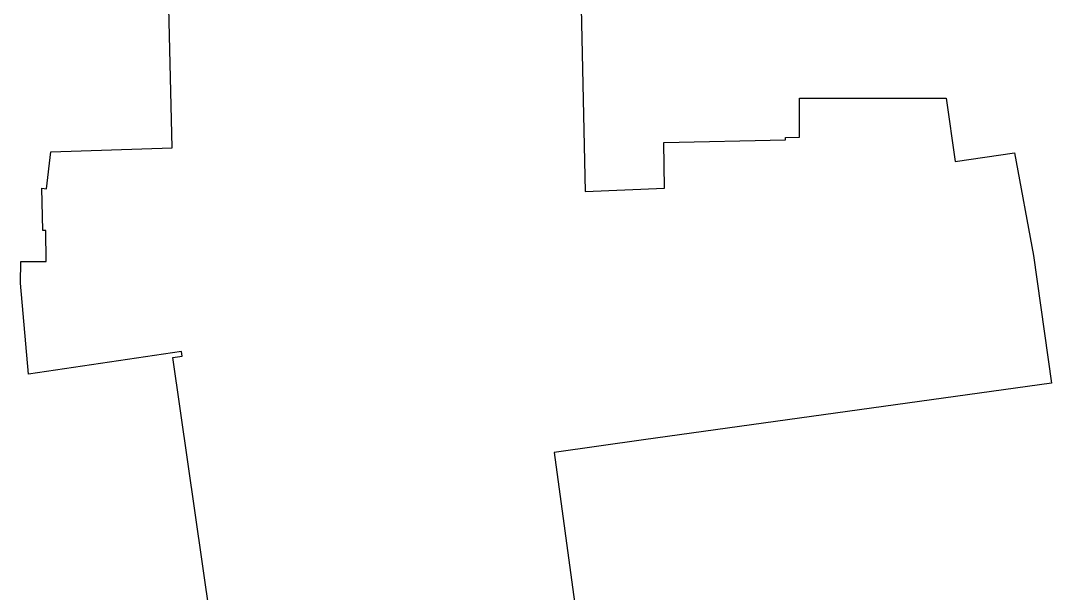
# Model space of a CAD drawing. Header units: metres. Extents: x 17721 to 17912, y 14015 to 15901.
# Drawn here: x 17800.3 to 17911.7, y 14137.8 to 14199.6 of the extents above; entities that cross this region are included whole.
import ezdxf

# ---------------------------------------------------------------- set-up
doc = ezdxf.new("R2010")
doc.units = ezdxf.units.M
doc.layers.add('GC_SITE_BOUNDARY', color=7, linetype='Continuous')
doc.layers.add('GC_TEST_GREEN_ZONE', color=3, linetype='Continuous')

msp = doc.modelspace()

# ---------------------------------------------------------------- linework, layer by layer
at = {"layer": 'GC_SITE_BOUNDARY'}
for points in [[(17860.21, 14230.82), (17861.31, 14181.18), (17869.87, 14181.55), (17869.8, 14186.48), (17882.95, 14186.78), (17882.95, 14187.02), (17884.44, 14187.05), (17884.44, 14191.25), (17900.29, 14191.27), (17901.27, 14184.44), (17907.68, 14185.36), (17909.72, 14174.25), (17911.67, 14160.46), (17867.61, 14154.34), (17857.94, 14153), (17860.26, 14136.06)], [(17820.79, 14135.2), (17816.76, 14163.25), (17817.75, 14163.4), (17817.67, 14163.9), (17801.16, 14161.43), (17800.3, 14171.27), (17800.33, 14173.61), (17803.08, 14173.62), (17803.03, 14176.97), (17802.69, 14176.97), (17802.61, 14181.54), (17803.11, 14181.47), (17803.57, 14185.48), (17816.67, 14185.91), (17815.65, 14229.89)]]:
    msp.add_lwpolyline(points, dxfattribs=at)
at = {"layer": 'GC_TEST_GREEN_ZONE'}
for points in [[(17860.21, 14230.82), (17861.31, 14181.18), (17869.87, 14181.55), (17869.8, 14186.48), (17882.95, 14186.78), (17882.95, 14187.02), (17884.44, 14187.05), (17884.44, 14191.25), (17900.29, 14191.27), (17901.27, 14184.44), (17907.68, 14185.36), (17909.72, 14174.25), (17911.67, 14160.46), (17867.61, 14154.34), (17857.94, 14153), (17860.26, 14136.06)], [(17820.79, 14135.2), (17816.76, 14163.25), (17817.75, 14163.4), (17817.67, 14163.9), (17801.16, 14161.43), (17800.3, 14171.27), (17800.33, 14173.61), (17803.08, 14173.62), (17803.03, 14176.97), (17802.69, 14176.97), (17802.61, 14181.54), (17803.11, 14181.47), (17803.57, 14185.48), (17816.67, 14185.91), (17815.65, 14229.89)]]:
    msp.add_lwpolyline(points, dxfattribs=at)

doc.saveas('drawing.dxf')
